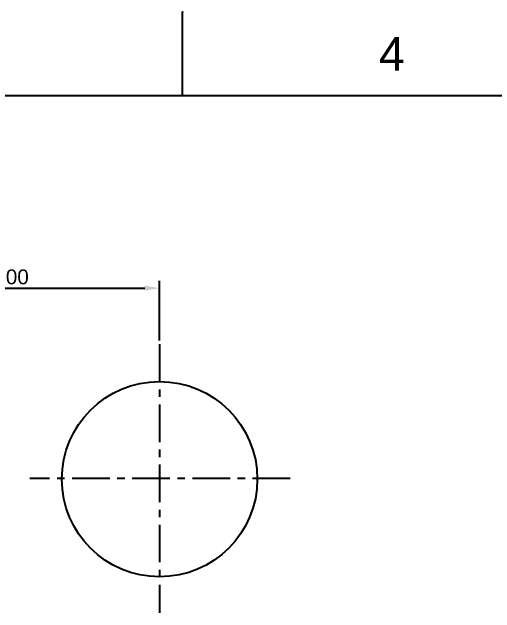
# Model space of a CAD drawing. Header units: millimetres. Extents: x 601 to 1195, y -13 to 407.
# Drawn here: x 798.5 to 880.1, y 305.2 to 406.7 of the extents above; entities that cross this region are included whole.
import ezdxf

# ---------------------------------------------------------------- set-up
doc = ezdxf.new("R2010")
doc.units = ezdxf.units.MM
doc.header["$LTSCALE"] = 0.1
doc.linetypes.add('CENTERX2', pattern=[101.6, 63.5, -12.7, 12.7, -12.7])
doc.layers.add('CENTER', color=1, linetype='CENTERX2')
doc.layers.add('DIM', color=3, linetype='Continuous')
doc.styles.get("Standard").update_dxf_attribs({"font": 'arial.ttf'})
doc.dimstyles.new('ISO-25', dxfattribs={"dimtxt": 2.5, "dimasz": 2.5, "dimexe": 1.25, "dimexo": 0.625, "dimtad": 1, "dimlfac": 1.333333, "dimtxsty": 'Standard', "dimcen": 2.5, "dimadec": 0, "dimazin": 0, "dimtfac": 1, "dimtmove": 0, "dimatfit": 3, "dimfxl": 0, "dimarcsym": 0})

# ---------------------------------------------------------------- blocks, each defined once
blk = doc.blocks.new('*D3')
at = {"layer": 'Defpoints', "color": 0}
for p in [(823.47, 360.06), (773.47, 350.57), (823.47, 350.57)]:
    blk.add_point(p, dxfattribs=at)
at = {"layer": 'DIM', "color": 0, "lineweight": -2}
for p, q in [((773.47, 351.2), (773.47, 361.31)), ((823.47, 351.2), (823.47, 361.31)), ((775.97, 360.06), (820.97, 360.06))]:
    blk.add_line(p, q, dxfattribs=at)
at = {"layer": 'DIM', "color": 0}
for points in [[(775.97, 360.48), (775.97, 359.64), (773.47, 360.06)], [(820.97, 360.48), (820.97, 359.64), (823.47, 360.06)]]:
    blk.add_solid(points, dxfattribs=at)
at = {"layer": 'DIM', "color": 0, "insert": (798.47, 361.96), "char_height": 2.5, "attachment_point": 5}
blk.add_mtext('100', dxfattribs=at)

msp = doc.modelspace()

# ---------------------------------------------------------------- linework, layer by layer
for p, q in [((827.3314, 392.5863), (827.3314, 406.7277)), ((1180.8668, 392.5863), (615.2102, 392.5863))]:
    msp.add_line(p, q)
msp.add_circle((823.4679, 327.7855), 16.5)
msp.add_point((827.3314, 406.7277))
at = {"layer": 'CENTER'}
for p, q in [((823.4679, 350.573), (823.4679, 305.1762)), ((845.5252, 327.8746), (801.5681, 327.8746))]:
    msp.add_line(p, q, dxfattribs=at)

# ---------------------------------------------------------------- texts
at = {"insert": (862.685, 399.657), "char_height": 5.6566, "attachment_point": 5}
msp.add_mtext_dynamic_manual_height_columns('4', width=50, gutter_width=12.5, heights=[0], dxfattribs=at)

# ---------------------------------------------------------------- dimensions: what is measured, and where the dimension line sits
at = {"layer": 'DIM'}
dim = msp.add_linear_dim(base=(823.4679, 360.06), p1=(773.4679, 350.573), p2=(823.4679, 350.573), text='100', dimstyle='ISO-25', dxfattribs=at)
dim.commit()
dim.dimension.update_dxf_attribs({"geometry": '*D3', "text_midpoint": (798.4679, 361.9614)})

doc.saveas('drawing.dxf')
